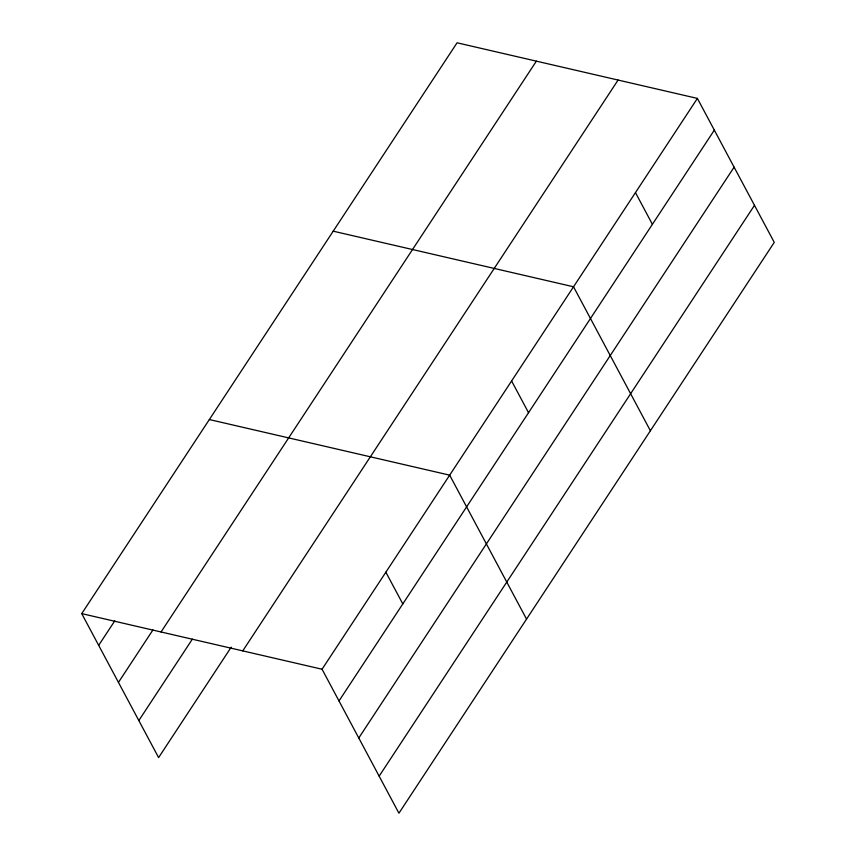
<?xml version="1.0" encoding="UTF-8"?>
<svg xmlns="http://www.w3.org/2000/svg" width="856" height="856" viewBox="0 0 856 856"><rect width="100%" height="100%" fill="white"/><g stroke="black" fill="none" stroke-linecap="round" stroke-linejoin="round"><path stroke-width="1.28" d="M81.737 613.624L457.072 42.8L697.394 98.408L774.263 242.376L398.928 813.2L322.059 669.232L81.737 613.624L158.606 757.592L231.216 647.168M98.675 645.349L114.811 620.814M118.449 682.393L152.924 629.963M161.046 631.974L536.38 61.151M138.833 720.549L192.365 639.132M242.751 650.881L618.086 80.057M322.059 669.232L697.394 98.408M338.997 700.957L714.332 130.123M358.771 738L734.106 167.166M379.155 776.157L754.489 205.333M333.209 231.174L573.531 286.781L650.4 430.75M209.346 419.547L449.668 475.155L526.547 619.123M635.462 192.589L652.4 224.315M511.599 380.963L528.537 412.688M385.863 572.193L402.802 603.908"/></g></svg>
